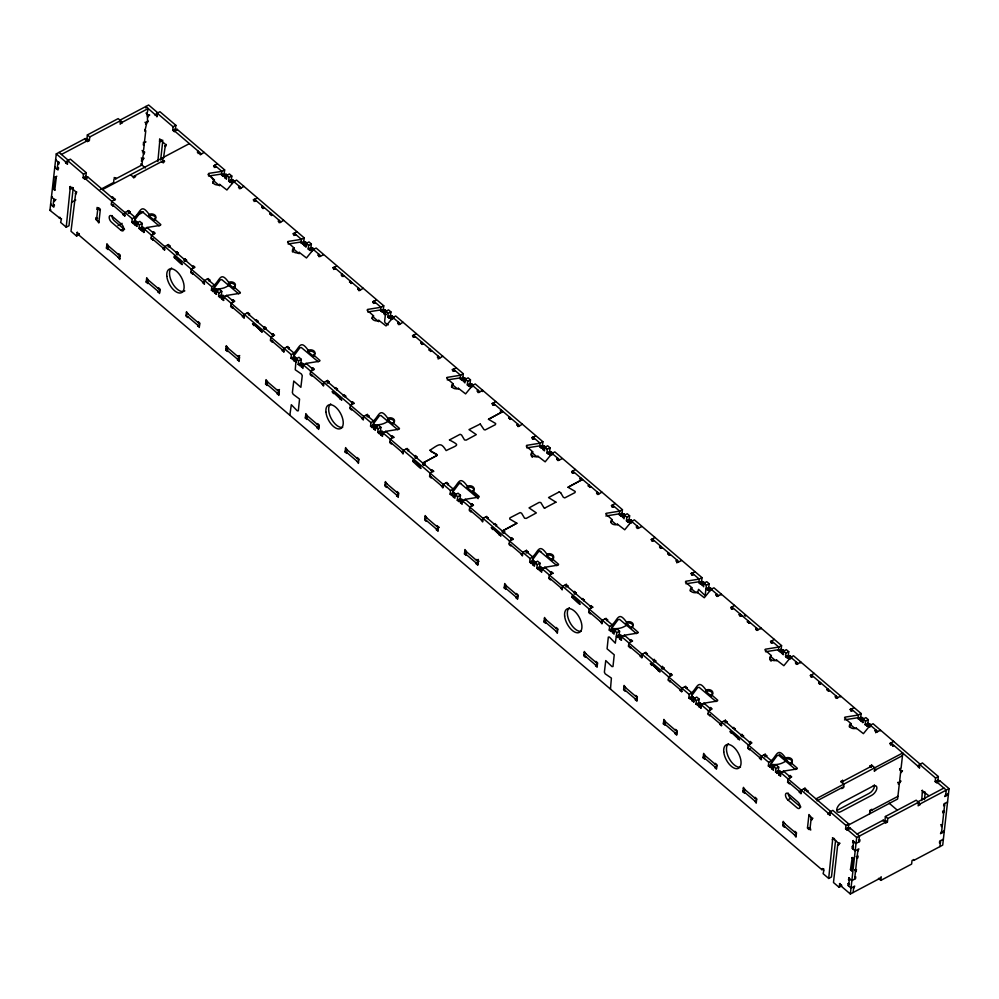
<?xml version="1.0" encoding="UTF-8"?>
<svg xmlns="http://www.w3.org/2000/svg" width="999" height="999" viewBox="0 0 999 999"><rect width="100%" height="100%" fill="white"/><g stroke="black" fill="none" stroke-linecap="round" stroke-linejoin="round"><path stroke-width="1.5" d="M59.828 218.169L49.95 210.364L56.281 153.883L85.227 138.561L87.612 140.609L87.512 141.496L85.127 139.46L85.227 138.561M53.646 189.086L55.42 176.898L56.169 178.222L54.77 190.322L53.646 189.086L54.833 190.11M53.009 206.456L53.834 199.026M57.168 169.293L58.004 161.863M51.174 204.133L50.612 204.42L53.796 207.143L54.458 205.107M55.944 199.588L53.634 200.811L54.433 201.486L55.095 199.463M55.345 166.97L54.783 167.258L57.967 169.98L58.629 167.944M58.267 163.411L58.604 164.335L59.266 162.3M59.366 218.406L59.928 217.27M67.657 163.923L65.597 162.812L65.697 161.925L68.469 160.452L59.053 152.41M73.264 187.675L68.993 225.737L66.221 227.198L60.652 222.44L61.513 218.631M67.195 164.173L67.595 160.602L70.367 159.141L86.276 172.727L85.877 176.299L83.104 177.76L84.69 179.121L87.462 177.66L87.562 176.761L114.485 199.763M68.469 160.452L68.369 161.351L65.597 162.812M66.221 227.198L70.355 186.438M75.724 192.982L71.004 231.281L76.573 236.039L79.333 234.565M75.262 193.219L76.061 193.906L76.723 191.87M85.127 139.46L86.975 138.486L87.375 134.915L118.157 118.619L120.554 120.654L120.155 124.226L122.09 122.353L148.264 108.504L146.678 114.947M76.573 236.039L77.435 232.218M83.104 177.76L83.504 174.201L86.276 172.727M823.688 868.668L821.84 869.642L78.459 234.715L79.021 233.579M84.69 179.121L84.79 178.234L87.562 176.761M87.512 141.496L89.361 140.522L89.76 136.95L120.554 120.654M98.913 222.053L95.729 219.33L95.929 217.557L96.728 218.232M97.665 209.902L97.065 207.442L100.25 210.165M96.528 220.017L97.865 208.129M97.328 220.692L98.814 222.952L100.35 209.266L98.764 207.917L98.664 208.803M111.513 197.715L112.487 196.778L115.347 199.8M108.142 248.664L108.042 249.55L106.443 248.202L106.943 243.731L108.441 245.991M113.362 205.906L111.314 204.795L111.713 201.224L115.409 199.263M114.173 177.485L115.759 178.846L115.859 177.947L114.011 178.933L113.611 182.492L100.225 189.585M112.899 206.144L113.461 205.007M118.219 257.267L119.705 259.515L120.205 255.057L118.619 253.709L118.519 254.595M125.037 215.871L122.977 214.76L123.539 213.624M124.575 216.121L124.975 212.55L128.671 210.589L130.207 212.4M128.371 213.274L128.671 210.589M129.283 212.887L130.257 211.95M133.704 177.897L135.602 176.473L134.753 176.249M135.764 222.477L133.454 223.701L131.868 222.34L132.268 218.781C140.609 214.598 139.997 201.411 149.126 214.435A4.083 2.772 6.4 0 1 154.857 215.072A4.083 2.772 6.4 0 1 154.433 218.968L154.283 220.304L148.976 215.784L149.126 214.435M145.717 107.954L145.879 106.468L157.243 116.521M133.454 223.701L133.554 222.814L136.326 221.341L137.924 222.702L135.152 224.176L135.052 225.062L137.1 226.174M131.868 222.34L134.64 220.879L135.04 217.307L127.747 211.089M142.507 152.11L143.631 149.838L144.231 144.48L143.307 144.967L143.506 143.182L145.966 141.883M144.843 131.294L146.566 123.676L144.98 122.315M141.271 157.917L143.394 159.728L142.795 157.268L143.694 153.159M146.766 121.89L147.565 122.565L147.402 116.234L149.713 115.022M136.326 221.341L136.226 222.24L134.64 220.879M143.232 153.396L144.031 154.083L144.693 152.048M147.402 116.234L148.189 116.92L148.851 114.885M136.638 226.423L137.038 222.852L139.81 221.391L142.195 223.426L141.796 226.998L139.023 228.459L140.622 229.82L142.932 228.596M139.023 228.459L139.423 224.9L142.195 223.426M140.622 229.82L140.722 228.933L143.494 227.46L144.98 229.708M144.268 232.292L142.208 231.181L142.308 230.282L145.08 228.821M143.494 227.46L143.394 228.359L141.796 226.998M143.806 232.542L144.206 228.971L146.978 227.51L160.502 225.324M156.781 116.758L157.18 113.199L159.952 111.726L175.874 125.325L175.462 128.883L172.702 130.357L174.75 131.468M146.878 228.396L146.978 227.51L154.271 233.729M157.867 161.526L159.952 139.023M147.914 282.642L147.815 283.529L146.229 282.168L146.728 277.71L148.214 279.97M153.147 239.885L151.099 238.773L151.498 235.202L155.195 233.242L153.596 231.88L152.622 232.817M160.639 160.052L162.687 141.796M152.685 240.122L153.247 238.986M153.297 234.565L153.596 231.88M161.85 161.913L162.637 162.587M163.461 158.329L165.322 145.567M163.474 162.862L163.749 160.489L132.954 176.773M164.86 145.817L165.659 146.491L166.321 144.468M164.485 161.613L161.351 158.441M172.702 130.357L173.102 126.786L175.874 125.325M174.288 131.718L174.388 130.819L177.16 129.358L224.638 169.905L224.226 173.464L221.466 174.937L223.052 176.299L225.824 174.825M158.292 288.574L158.391 287.675L159.99 289.036L159.49 293.494L157.992 291.246M164.823 249.85L162.762 248.739L163.324 247.602M176.598 130.494L177.16 129.358M164.36 250.1L164.76 246.528L168.456 244.568L169.992 246.378M168.207 246.803L168.456 244.568M169.068 246.865L170.042 245.929M174.4 257.692C171.204 249.588 193.769 276.611 174.4 257.692L175.25 255.994M175.836 252.647L176.811 251.711L178.346 253.509M176.498 254.383L176.811 251.711M177.322 254.895L178.396 253.072M181.031 263.361L181.181 262.025M183.953 260.552L185.027 258.729L186.563 260.539M184.728 261.401L185.027 258.729M197.415 152.26L198.389 151.324L198.139 153.546M185.639 261.026L186.613 260.09M200.324 154.833L204.083 152.347M192.932 273.863L190.871 272.752L191.271 269.181L194.967 267.22L193.381 265.859L192.407 266.795M187.7 316.621L187.6 317.507L186.014 316.146L186.513 311.688L187.999 313.948M192.47 274.101L193.032 272.964M224.638 169.905L221.865 171.366L208.841 173.364L208.541 176.036L221.566 174.038M213.599 166.071L217.332 163.674M214.298 167.52L214.573 165.135L221.865 171.366L221.466 174.937M215.185 167.432L216.109 166.945M198.077 322.552L198.177 321.653L199.763 323.014L199.263 327.472L197.777 325.224M204.595 283.828L202.547 282.717L203.109 281.581M212.837 183.254A4.083 2.772 6.4 0 1 214.248 181.244L214.398 179.907L208.004 174.288M204.133 284.066L204.533 280.507L208.229 278.546L209.778 280.357M208.853 280.844L209.827 279.907M219.63 185.102L219.705 184.428A4.083 2.772 6.4 0 1 213.973 183.791A4.083 2.772 6.4 0 1 214.398 179.907M223.052 176.299L223.152 175.399L225.924 173.938L227.51 175.3L224.738 176.761L224.638 177.647L226.698 178.771M213.486 291.421L211.426 290.297L211.825 286.738C220.18 282.555 219.555 269.368 228.696 282.392A4.083 2.772 6.4 0 1 234.428 283.029A4.083 2.772 6.4 0 1 233.991 286.925L233.841 288.261L228.546 283.728L228.696 282.392M213.024 291.658L213.124 290.771L215.896 289.298L217.382 291.558L214.61 293.019L216.671 294.131M226.236 179.008L226.636 175.449L229.408 173.976L231.793 176.011L231.393 179.583L228.621 181.056L230.207 182.405L232.979 180.944L233.079 180.057L234.678 181.406L231.905 182.879L232.268 183.529M211.426 290.297L214.198 288.836L214.598 285.264L207.305 279.033M214.61 293.019L214.71 292.133L217.482 290.659M215.896 289.298L215.796 290.197L214.198 288.836M228.621 181.056L229.021 177.485L231.793 176.011M216.209 294.38L216.608 290.809L219.38 289.348L221.766 291.383L221.366 294.955L218.594 296.416L220.642 297.527M230.207 182.405L230.307 181.518L233.079 180.057M218.594 296.416L218.993 292.844L221.766 291.383M220.18 297.777L220.28 296.89L223.052 295.417L224.65 296.778L221.878 298.239L221.778 299.138L223.826 300.249M233.691 182.455L233.791 181.556L236.563 180.095L304.195 237.862L303.796 241.421L301.024 242.894L303.072 244.006M223.052 295.417L222.952 296.316L221.366 294.955M223.364 300.499L223.764 296.928L226.536 295.454L240.072 293.281M226.436 296.353L226.536 295.454L233.828 301.686M238.524 187.362L239.498 186.426L239.248 188.661M240.11 188.724L243.856 186.326M227.485 350.599L227.385 351.486L225.786 350.125L226.286 345.666L227.784 347.914M232.717 307.842L230.657 306.718L231.056 303.159L234.753 301.198L233.167 299.837L232.193 300.774M232.867 302.522L233.167 299.837M232.255 308.079L232.817 306.943M253.371 200.05L257.055 198.189M254.083 201.498L254.345 199.113L280.869 221.766M254.97 201.411L255.894 200.924M239.71 355.544L237.862 356.531L237.962 355.632L239.548 356.993L239.048 361.451L237.562 359.203M244.38 317.807L242.332 316.695L242.894 315.559M243.918 318.044L244.318 314.485L248.014 312.525L249.55 314.335M248.626 314.822L249.6 313.886M261.726 207.18L262.7 206.256L262.45 208.479M263.324 208.541L264.298 207.605M253.958 325.649C245.941 315.896 275.936 345.579 254.108 324.313M255.394 320.592L256.368 319.668L257.904 321.466M256.98 321.953L257.954 321.016M269.955 214.211L270.929 213.274L271.179 215.172M271.541 215.572L272.465 215.072M260.589 331.318L260.739 329.982M263.511 328.509L264.585 326.685L266.134 328.484M264.285 329.358L264.585 326.685M265.21 328.983L266.184 328.047M278.309 221.341L279.283 220.404L279.033 222.64M279.895 222.702L283.641 220.304M267.257 384.578L267.158 385.464L265.572 384.103L266.071 379.645L267.557 381.893M272.49 341.82L270.442 340.696L270.841 337.138L274.538 335.177L272.939 333.816L271.965 334.752M272.028 342.058L272.59 340.921M272.64 336.501L272.939 333.816M293.157 234.028L296.903 231.631M293.868 235.477L294.131 233.092L301.423 239.323L301.024 242.894M294.742 235.389L295.667 234.902M279.483 389.523L277.635 390.509L277.734 389.61L279.333 390.971L278.833 395.429L277.335 393.181M284.166 351.785L282.105 350.674L282.667 349.538M292.557 251.998A4.083 2.772 6.4 0 1 293.818 249.201L293.968 247.852L287.575 242.245M283.704 352.023L284.103 348.464L287.799 346.503L289.335 348.314M288.411 348.801L289.385 347.864M299.188 253.059L299.263 252.385A4.083 2.772 6.4 0 1 293.531 251.748A4.083 2.772 6.4 0 1 293.968 247.852M302.61 244.256L302.709 243.356L305.482 241.895L307.08 243.257L304.308 244.718L304.208 245.604L306.256 246.728M293.044 359.365L290.996 358.254L291.396 354.682C299.737 350.512 299.126 337.325 308.254 350.349A4.083 2.772 6.4 0 1 313.986 350.986A4.083 2.772 6.4 0 1 313.561 354.882L313.411 356.218L308.104 351.685L308.254 350.349M304.92 243.032L305.482 241.895M292.582 359.615L292.682 358.728L295.454 357.255L296.953 359.503M305.794 246.965L306.193 243.394L308.966 241.933L311.351 243.968L310.951 247.54L308.179 249.001L309.777 250.362L312.55 248.901L312.65 248.002L314.235 249.363L311.463 250.836L311.825 251.486M290.996 358.254L293.768 356.793L294.168 353.221L286.875 346.99M296.228 362.088L294.181 360.976L294.28 360.077L297.053 358.616M295.454 357.255L295.354 358.154L293.768 356.793M308.179 249.001L308.579 245.442L311.351 243.968M289.835 415.247L291.321 404.72L297.302 410.851L298.326 410.764L299.563 399.051L293.194 394.318L292.37 392.644L293.743 381.056L300.874 387.3L302.26 375.711L301.436 374.038L295.242 369.78L296.166 358.766L298.938 357.305L301.323 359.34L300.924 362.912L298.152 364.373L299.75 365.734L299.85 364.835L302.622 363.374L304.208 364.735L301.436 366.196L302.922 368.444L303.334 364.885L306.094 363.411L319.63 361.238M309.777 250.362L309.877 249.475L312.65 248.002M298.152 364.373L298.551 360.801L301.323 359.34M313.261 250.412L313.361 249.513L316.134 248.052L383.753 305.806L383.354 309.378L380.582 310.851L382.642 311.963M302.622 363.374L302.522 364.26L300.924 362.912M318.082 255.319L319.056 254.383L318.806 256.618M305.994 364.31L306.094 363.411L313.386 369.642M319.68 256.681L323.364 254.82M307.043 418.556L306.943 419.443L305.357 418.082L305.856 413.623L307.342 415.871M311.75 368.731L312.724 367.794L314.26 369.605M311.913 375.149L311.813 376.036L310.227 374.675L310.627 371.116L314.31 369.155M312.425 370.467L312.724 367.794M332.942 268.007L336.626 266.146M333.641 269.455L333.916 267.07L360.427 289.722M334.528 269.368L335.452 268.881M317.42 424.488L317.52 423.588L319.118 424.95L318.619 429.408L317.12 427.16M321.99 383.753L323.476 386.001L323.876 382.442L327.572 380.482L329.121 382.292M327.272 383.154L327.572 380.482M328.196 382.779L329.171 381.843M341.296 275.137L342.27 274.201L342.02 276.436M342.882 276.498L343.856 275.562L343.756 276.461M333.529 393.606C325.512 383.853 355.494 413.536 333.678 392.27M334.952 388.549L335.926 387.612L337.475 389.423M336.551 389.91L337.525 388.973M349.513 282.168L350.487 281.231L350.736 283.117M351.099 283.516L352.023 283.029M340.159 399.275L340.309 397.927M343.132 396.016L344.156 394.642L345.691 396.441M344.767 396.928L345.741 396.004M357.867 289.298L358.841 288.361L358.591 290.597M359.453 290.659L363.199 288.261M346.828 452.535L346.728 453.421L345.13 452.06L345.629 447.602L347.128 449.85M351.536 402.709L352.51 401.773L354.046 403.584M351.698 409.128L351.598 410.015L350 408.653L350.399 405.094L354.096 403.134M352.21 404.445L352.51 401.773M372.714 301.985L376.398 300.112M373.426 303.421L373.688 301.049L380.981 307.28L380.582 310.851M374.313 303.346L375.237 302.859M356.905 461.138L358.391 463.386L358.891 458.928L357.305 457.567L357.205 458.466M368.893 416.258L367.357 414.46L363.661 416.421L363.261 419.98L361.775 417.732M372.127 318.394A4.083 2.772 6.4 0 1 373.376 317.145L373.526 315.809L367.132 310.202M367.108 416.695L367.357 414.46M367.969 416.758L368.943 415.821M378.758 321.016L378.833 320.342A4.083 2.772 6.4 0 1 373.102 319.705A4.083 2.772 6.4 0 1 373.526 315.809M382.18 312.2L382.28 311.313L385.052 309.852L386.638 311.201L383.866 312.675L383.766 313.561L385.364 314.922L386.288 314.435M374.001 426.598L372.152 427.572L370.554 426.211L370.954 422.639C379.308 418.469 378.683 405.282 387.812 418.306A4.083 2.772 6.4 0 1 393.544 418.943A4.083 2.772 6.4 0 1 393.119 422.839L392.969 424.175L387.662 419.642L387.812 418.306M384.49 310.989L385.052 309.852M372.152 427.572L372.252 426.673L375.012 425.212L376.611 426.573L376.511 427.46L373.738 428.933L375.324 430.294L375.724 426.723L378.496 425.249L380.894 427.297L380.482 430.856L377.722 432.33L379.308 433.691L381.156 432.704M390.934 319.68L391.034 318.793L393.806 317.32L392.207 315.959L392.108 316.858L389.335 318.319L387.749 316.958L390.522 315.497L390.921 311.925L388.536 309.89L385.764 311.351L384.627 321.453L385.114 322.814L388.236 324.875M370.554 426.211L373.326 424.75L373.726 421.178L366.433 414.947M373.738 428.933L373.838 428.034L376.611 426.573M375.012 425.212L374.912 426.098L373.326 424.75M387.749 316.958L388.149 313.399L390.921 311.925M389.335 318.319L389.435 317.432L392.207 315.959M377.722 432.33L378.122 428.758L380.894 427.297M379.308 433.691L379.408 432.792L382.18 431.331L383.766 432.692L380.994 434.153L380.894 435.04L382.492 436.401L382.892 432.842L385.664 431.368L399.2 429.195M392.719 319.255L392.919 317.47L395.691 316.009L463.324 373.763L462.924 377.335L460.152 378.796L461.738 380.157L464.51 378.696L464.61 377.797L466.208 379.158L463.436 380.631L464.922 382.879L465.322 379.308L468.094 377.847L470.479 379.882L470.079 383.454L467.307 384.915L468.906 386.276L471.678 384.815L471.778 383.916L473.364 385.277L470.591 386.738L470.492 387.637L472.34 386.663M382.18 431.331L382.08 432.217L380.482 430.856M397.652 323.276L398.626 322.34L398.376 324.575M385.564 432.267L385.664 431.368L392.957 437.599M399.238 324.638L402.984 322.24M391.308 436.688L392.282 435.751L393.831 437.562M386.601 486.501L386.501 487.4L384.915 486.038L385.414 481.58L386.9 483.828M391.471 443.106L391.371 443.993L389.785 442.632L390.184 439.061L393.881 437.112M412.5 335.964L416.246 333.566M413.211 337.4L413.474 335.027L439.997 357.679M414.098 337.325L415.01 336.825M396.99 492.432L397.09 491.545L398.676 492.907L398.176 497.365L396.69 495.117M401.548 451.71L403.047 453.958L403.446 450.387L407.142 448.439L408.678 450.237M407.754 450.736L408.728 449.8M420.854 343.094L421.828 342.158L421.578 344.393M422.452 344.455L423.414 343.519M413.087 461.563C409.902 453.459 432.467 480.482 413.087 461.563L413.936 459.852M414.523 456.506L415.497 455.569L417.033 457.38M415.197 458.254L415.497 455.569M416.108 457.867L417.082 456.93M429.071 350.125L430.045 349.188L430.294 351.074M430.669 351.473L431.593 350.986M419.717 467.22L419.867 465.884M422.639 464.423L422.789 463.086L437.287 455.269M423.414 465.272L423.713 462.599L437.3 455.269L429.97 450.249M424.338 464.885L425.312 463.948L423.713 462.599M437.425 357.255L438.399 356.318L438.099 358.991M439.023 358.616L442.769 356.206M431.093 470.666L432.067 469.73L433.603 471.54M426.386 520.479L426.286 521.378L424.7 520.017L425.199 515.559L426.685 517.807M431.256 477.072L431.156 477.972L429.57 476.61L429.97 473.039L433.666 471.091M452.285 369.942L455.969 368.069M452.984 371.378L453.259 369.006L460.551 375.237L460.152 378.796M453.871 371.303L454.795 370.804M436.763 526.411L436.863 525.524L438.461 526.885L437.962 531.343L436.463 529.095M441.333 485.689L442.819 487.937L443.231 484.365L446.915 482.417L448.464 484.215M451.523 387.113A4.083 2.772 6.4 0 1 452.934 385.102L453.084 383.766L446.69 378.159M447.54 484.702L448.514 483.778M458.316 388.961L458.391 388.299A4.083 2.772 6.4 0 1 452.659 387.662A4.083 2.772 6.4 0 1 453.084 383.766M461.738 380.157L461.838 379.27L464.61 377.797M478.758 497.152L465.222 499.325L462.45 500.786L462.05 504.358L460.564 502.11L463.336 500.636L461.738 499.288L458.966 500.749L458.866 501.635L457.28 500.287L460.052 498.813L460.452 495.254L458.066 493.206L455.294 494.68L454.895 498.239L453.296 496.89L456.068 495.417L456.168 494.53L454.582 493.169L451.81 494.63L451.71 495.529L450.124 494.168L450.524 490.596C458.866 486.426 458.241 473.226 467.382 486.263A4.083 2.772 6.4 0 1 473.114 486.9A4.083 2.772 6.4 0 1 472.689 490.796L472.539 492.132A4.083 2.772 6.4 0 0 473.289 491.583M450.124 494.168L452.884 492.694L453.284 489.135L445.991 482.904M453.296 496.89L453.396 495.991L456.168 494.53M454.582 493.169L454.483 494.055L452.884 492.694M467.307 384.915L467.707 381.343L470.479 379.882M468.906 386.276L469.006 385.389L471.778 383.916M457.28 500.287L457.679 496.715L460.452 495.254M472.377 386.313L472.49 385.427L475.249 383.966L542.882 441.72L542.482 445.292L539.71 446.753L541.308 448.114L544.068 446.653L544.168 445.754L545.766 447.115L542.994 448.576L542.894 449.475L544.48 450.836L544.88 447.265L547.652 445.804L550.049 447.839L549.637 451.411L546.878 452.872L548.463 454.233L551.236 452.759L551.336 451.873L552.922 453.234L550.149 454.695L550.049 455.594M461.738 499.288L461.638 500.174L460.052 498.813M465.122 500.212L465.222 499.325L472.515 505.556M477.21 391.233L478.184 390.297L477.934 392.532M478.658 497.365L467.232 487.599L467.382 486.263M478.808 392.595L482.542 390.184L482.392 391.533M466.171 554.457L466.071 555.357L464.473 553.995L464.972 549.537L466.471 551.785M470.879 504.645L471.853 503.708L473.389 505.506M471.041 511.051L470.941 511.95L469.343 510.589L469.742 507.017L473.439 505.069M471.553 506.381L471.853 503.708M478.096 498.663L478.246 497.327M492.057 403.921L495.804 401.511M492.769 405.357L493.031 402.984L519.555 425.636M493.656 405.269L494.58 404.782M478.396 559.415L476.548 560.389L476.648 559.502L478.234 560.864L477.734 565.322L476.248 563.074M481.118 519.667L482.604 521.915L483.004 518.344L486.7 516.396L488.249 518.194M487.325 518.681L488.299 517.757M500.412 411.051L501.386 410.114L501.136 412.35M502.01 412.412L500.462 410.601M492.657 529.52C484.64 519.767 514.622 549.45 492.807 528.184M494.08 524.463L495.054 523.526L496.603 525.337M495.679 525.824L496.653 524.887M508.641 418.069L509.615 417.132L509.865 419.031M510.227 419.43L511.151 418.943M499.288 535.177L499.438 533.841M502.197 532.38L502.36 531.043L516.858 523.226L509.702 519.018L509.877 517.894L520.179 512.574L521.603 513.249L524.587 518.231L526.261 518.394L536.363 512.912L529.033 507.892L539.135 502.397L540.809 502.547L543.793 507.542M502.972 533.229L503.271 530.544L516.858 523.226M503.896 532.842L504.87 531.905L503.271 530.544M516.995 425.212L517.969 424.275L517.719 426.498M518.581 426.573L522.327 424.163M505.956 588.436L505.856 589.335L504.258 587.974L504.757 583.516L506.256 585.764M510.651 538.623L511.625 537.687L513.174 539.485M510.814 545.029L510.714 545.929L509.128 544.567L509.527 540.996L513.224 539.048M511.326 540.359L511.625 537.687M531.843 437.899L535.526 436.026M532.554 439.335L532.817 436.963L540.109 443.194L539.71 446.753M533.441 439.248L534.365 438.761M516.333 594.368L516.433 593.481L518.019 594.842L517.519 599.3L516.033 597.052M520.891 553.646L522.39 555.894L522.789 552.322L526.485 550.374L528.021 552.172M531.268 455.856A4.083 2.772 6.4 0 1 532.504 453.059L532.654 451.723L526.261 446.103M526.186 553.046L526.485 550.374M527.097 552.659L528.071 551.723M537.874 456.918L537.949 456.256A4.083 2.772 6.4 0 1 532.242 455.606A4.083 2.772 6.4 0 1 532.654 451.723M541.308 448.114L541.408 447.227L544.168 445.754M533.116 562.499L531.268 563.486L529.682 562.125L530.082 558.553C538.424 554.383 537.812 541.183 546.94 554.22A4.083 2.772 6.4 0 1 552.672 554.857A4.083 2.772 6.4 0 1 552.247 558.753L552.097 560.089L546.79 555.556L546.94 554.22M531.268 563.486L531.368 562.587L534.14 561.126L535.639 563.374M529.682 562.125L532.455 560.651L532.854 557.092L525.561 550.861M558.316 565.097L544.792 567.282L542.02 568.743L541.62 572.315L540.122 570.067L542.894 568.593L541.308 567.245L541.208 568.131L538.436 569.592L536.838 568.244L539.61 566.77L540.009 563.199L537.624 561.163L534.852 562.637L534.453 566.196L532.867 564.835L532.966 563.948L535.739 562.487M534.14 561.126L534.04 562.012L532.455 560.651M546.878 452.872L547.277 449.3L550.049 447.839M548.463 454.233L548.563 453.334L551.336 451.873M536.838 568.244L537.237 564.672L540.009 563.199M538.436 569.592L538.536 568.706L541.308 567.245M551.848 455.169L552.047 453.384L554.82 451.91L622.439 509.677L622.04 513.249L619.28 514.71L620.866 516.071L623.638 514.61L623.738 513.711L625.324 515.072L622.552 516.533L624.05 518.793L624.45 515.222L627.222 513.748L629.607 515.796L629.208 519.355L626.435 520.829L628.021 522.19L630.794 520.716L630.893 519.83L632.492 521.191L629.72 522.652L629.62 523.551M556.78 459.19L557.754 458.254L557.492 460.477M544.692 568.169L544.792 567.282L552.085 573.513M558.366 460.551L562.05 458.678M545.729 622.414L545.629 623.314L544.043 621.952L544.542 617.494L546.028 619.742M550.437 572.602L551.411 571.665L552.959 573.463M550.599 579.008L550.499 579.907L548.913 578.546L549.313 574.974L553.009 573.026M551.111 574.338L551.411 571.665M571.628 471.865L575.374 469.468M572.327 473.314L572.602 470.941L599.125 493.593M573.214 473.226L574.138 472.739M555.806 631.018L557.305 633.279L557.804 628.821L556.206 627.459L556.106 628.346M560.676 587.624L562.175 589.872L562.574 586.301L566.258 584.353L567.807 586.151M565.958 587.025L566.258 584.353M566.883 586.638L567.857 585.701M579.982 479.008L580.956 478.071L580.706 480.307M581.568 480.369L580.032 478.558M572.215 597.477C569.018 589.373 591.583 616.395 572.215 597.477L573.064 595.766M573.651 592.419L574.612 591.483L576.161 593.294M574.313 594.155L574.612 591.483M575.237 593.781L576.211 592.844M588.199 486.026L589.173 485.089L589.422 486.988M589.797 487.387L590.721 486.9M578.846 603.134L578.995 601.798M582.792 598.95L584.378 600.312M583.453 600.799L584.427 599.862M596.553 493.169L597.527 492.232L597.277 494.455M598.151 494.517L601.898 492.12M590.222 606.58L591.196 605.644L592.732 607.442M585.514 656.393L585.414 657.28L583.828 655.931L584.328 651.473L585.814 653.721M590.384 612.986L590.284 613.886L588.686 612.524L589.085 608.953L592.782 607.005M590.896 608.316L591.196 605.644M611.413 505.844L615.147 503.446M612.112 507.292L612.387 504.92L619.68 511.138L619.28 514.71M612.999 507.205L613.923 506.718M595.891 662.325L595.991 661.438L597.577 662.799L597.077 667.257L595.591 664.997M600.461 621.603L601.947 623.851L602.347 620.279L606.043 618.331L607.592 620.129M610.826 522.252A4.083 2.772 6.4 0 1 612.062 521.016L612.212 519.68L605.819 514.06M606.668 620.616L607.642 619.68M617.444 524.875L617.519 524.213A4.083 2.772 6.4 0 1 611.788 523.576A4.083 2.772 6.4 0 1 612.212 519.68M620.866 516.071L620.966 515.184L623.738 513.711M612.687 630.456L610.839 631.43L609.24 630.082L609.64 626.51C617.994 622.34 617.37 609.14 626.51 622.177A4.083 2.772 6.4 0 1 632.242 622.814A4.083 2.772 6.4 0 1 631.805 626.698L631.655 628.046L626.361 623.513L626.51 622.177M610.839 631.43L610.938 630.544L613.711 629.083L615.297 630.431L612.524 631.905L614.023 634.153L614.422 630.581L617.195 629.12L619.58 631.156L619.093 635.489M609.24 630.082L612.012 628.608L612.412 625.037L605.119 618.818M613.711 629.083L613.611 629.969L612.012 628.608M626.435 520.829L626.835 517.257L629.607 515.796M628.021 522.19L628.121 521.291L630.893 519.83M610.464 689.11L611.4 678.096L605.207 673.838L604.383 672.165L605.756 660.576L611.975 666.595L612.999 666.508L614.235 654.795L607.08 648.826L608.316 637.112L609.34 637.025L615.309 643.156L616.808 632.629L619.58 631.156M620.766 636.088L619.18 634.727L616.408 636.188L617.994 637.549L618.094 636.663L620.866 635.189L622.439 636.775M631.405 523.126L631.605 521.341L634.377 519.867L702.01 577.634L701.61 581.206L698.838 582.667L700.424 584.028L703.196 582.554L703.296 581.668L704.894 583.029L702.122 584.49L703.608 586.738L704.008 583.179L706.78 581.705L709.165 583.753L708.678 588.074M621.64 640.022L619.592 638.91L619.692 638.024L622.464 636.55M620.791 635.864L620.866 635.189M621.178 640.272L621.578 636.7L624.35 635.239L637.886 633.054M636.338 527.147L637.312 526.211L637.062 528.434M624.25 636.126L624.35 635.239L631.643 641.47M637.924 528.496L641.608 526.635M630.519 647.614L628.471 646.503L628.87 642.931L632.567 640.971L630.981 639.622L630.007 640.546M625.299 690.371L625.199 691.258L623.601 689.909L624.1 685.439L625.599 687.699M630.069 647.864L630.631 646.728M651.186 539.822L654.932 537.425M651.897 541.271L652.16 538.898L678.683 561.538M652.784 541.183L653.708 540.696M635.676 696.303L635.776 695.416L637.362 696.765L636.863 701.236L635.376 698.975M642.195 657.579L640.147 656.468L640.709 655.332M641.733 657.829L642.132 654.258L645.829 652.297L647.364 654.108M646.44 654.595L647.414 653.658M659.54 546.965L660.514 546.028L660.264 548.251M661.138 548.326L662.062 547.827M651.773 665.434C643.756 655.681 673.751 685.351 651.922 664.085M653.209 660.376L654.183 659.44L655.719 661.238M653.883 662.112L654.183 659.44M654.795 661.738L655.769 660.801M667.769 553.983L668.743 553.046L668.993 554.944M669.355 555.344L670.279 554.857M658.403 671.091L658.553 669.755M661.375 667.844L662.399 666.458L663.948 668.269M662.1 669.13L662.399 666.458M663.024 668.756L663.998 667.819M676.123 561.113L677.097 560.189L676.798 562.862M677.709 562.474L681.393 560.614M665.072 724.35L664.972 725.237L663.386 723.888L663.885 719.417L665.371 721.678M670.304 681.593L668.256 680.481L668.656 676.91L672.352 674.949L670.754 673.601L669.78 674.525M669.842 681.83L670.404 680.694M670.454 676.273L670.754 673.601M690.971 573.801L694.655 571.94M691.683 575.249L691.945 572.864L699.238 579.095L698.838 582.667M692.557 575.162L693.481 574.675M675.449 730.281L675.549 729.395L677.147 730.744L676.648 735.202L675.149 732.954M681.98 691.558L679.919 690.446L680.481 689.31M690.209 590.983A4.083 2.772 6.4 0 1 691.633 588.973L691.783 587.637L685.389 582.017M681.518 691.808L681.917 688.236L685.614 686.276L687.15 688.086M686.226 688.573L687.2 687.637M697.002 592.832L697.077 592.157A4.083 2.772 6.4 0 1 691.345 591.533A4.083 2.772 6.4 0 1 691.783 587.637M697.589 592.519L698.588 589.335L705.144 595.616L706.393 585.214L709.165 583.753M700.424 584.028L700.524 583.129L703.296 581.668M690.858 699.15L688.811 698.026L689.21 694.467C697.552 690.284 696.94 677.097 706.068 690.122A4.083 2.772 6.4 0 1 711.8 690.759A4.083 2.772 6.4 0 1 711.375 694.655L711.226 695.991L705.918 691.47L706.068 690.122M690.396 699.387L690.496 698.501L693.269 697.027L694.755 699.288L691.995 700.749L694.043 701.86M688.811 698.026L691.583 696.565L691.982 692.994L684.69 686.775M691.995 700.749L692.095 699.862L694.854 698.388M693.194 697.702L693.269 697.027M693.581 702.11L693.98 698.538L696.753 697.077L699.138 699.113L698.738 702.684L695.966 704.145L698.026 705.257M709.902 588.923L708.766 587.312L705.993 588.786L707.592 590.147L707.692 589.248L710.464 587.787L711.95 590.034M695.966 704.145L696.365 700.586L699.138 699.113M712.05 589.148L709.278 590.609L709.64 591.258M710.364 588.673L710.464 587.787M697.564 705.506L697.664 704.62L700.424 703.146L701.997 704.732M711.076 590.184L711.176 589.298L713.948 587.824L781.568 645.591L781.168 649.15L778.396 650.624L780.456 651.735M701.198 707.979L699.15 706.867L699.25 705.968L702.022 704.507M700.349 703.82L700.424 703.146M700.736 708.229L701.136 704.657L703.908 703.196L717.444 701.011M703.808 704.083L703.908 703.196L711.201 709.415M715.896 595.092L716.87 594.168L716.62 596.391M717.494 596.453L721.241 594.055L721.141 594.942M704.857 758.328L704.757 759.215L703.171 757.854L703.671 753.396L705.157 755.656M710.089 715.571L708.029 714.46L708.441 710.888L712.125 708.928L710.539 707.567L709.565 708.503M709.627 715.808L710.189 714.672M710.239 710.252L710.539 707.567M730.756 607.779L734.502 605.382M731.455 609.228L731.73 606.843L758.241 629.495M732.342 609.14L733.266 608.653M715.234 764.26L715.334 763.361L716.932 764.722L716.42 769.18L714.934 766.932M721.753 725.536L719.705 724.425L720.267 723.288M721.29 725.786L721.69 722.215L725.386 720.254L726.935 722.065M725.087 722.939L725.386 720.254M726.011 722.552L726.985 721.615M739.11 614.922L740.084 613.985L739.834 616.208M740.696 616.271L741.67 615.347L741.57 616.233M731.343 733.378C723.326 723.638 753.308 753.308 731.493 732.042M732.766 728.333L733.741 727.397L735.289 729.195M734.365 729.682L735.339 728.758M747.327 621.94L748.301 621.003L748.551 622.901M748.913 623.301L749.837 622.814M737.974 739.048L738.124 737.712M740.946 735.801L741.97 734.415L743.506 736.226M741.72 736.65L741.97 734.415M742.582 736.713L743.556 735.776M755.681 629.07L756.655 628.134L756.405 630.369M757.267 630.431L761.013 628.034L760.913 628.92M744.642 792.307L744.542 793.194L742.944 791.832L743.443 787.374L744.942 789.635M749.874 749.55L747.814 748.426L748.214 744.867L751.91 742.906L750.324 741.545L749.35 742.482M749.412 749.787L749.974 748.651M750.024 744.23L750.324 741.545M770.529 641.758L774.275 639.36M771.24 643.206L771.503 640.821L778.795 647.052L778.396 650.624M772.127 643.119L773.051 642.632M754.72 800.911L756.206 803.159L756.705 798.701L755.119 797.339L755.019 798.238M761.538 759.515L759.49 758.403L760.052 757.267M769.942 659.727A4.083 2.772 6.4 0 1 771.191 656.93L771.34 655.594L764.947 649.974M761.076 759.752L761.475 756.193L765.172 754.233L766.708 756.043M764.872 756.905L765.172 754.233M765.783 756.53L766.757 755.594M776.573 660.789L776.648 660.114A4.083 2.772 6.4 0 1 770.916 659.477A4.083 2.772 6.4 0 1 771.34 655.594M779.994 651.985L780.094 651.086L782.866 649.625L784.427 651.198M770.429 767.107L768.368 765.983L768.768 762.424C777.122 758.241 776.498 745.054 785.626 758.079A4.083 2.772 6.4 0 1 791.358 758.716A4.083 2.772 6.4 0 1 790.933 762.612L790.783 763.948L779.357 754.183M783.641 654.457L781.58 653.334L781.68 652.447L784.452 650.986M782.304 650.761L782.866 649.625M769.967 767.344L770.067 766.458L772.826 764.984L774.4 766.57M783.179 654.695L783.578 651.136L786.35 649.662L788.735 651.698L788.336 655.269L785.564 656.743L787.612 657.854M768.368 765.983L771.141 764.522L771.54 760.951L764.247 754.72M773.601 769.817L771.553 768.706L771.653 767.819L774.425 766.345M772.826 764.984L772.726 765.883L771.141 764.522M785.564 656.743L785.963 653.171L788.735 651.698M773.139 770.067L773.538 766.495L776.31 765.034L778.696 767.07L778.296 770.641L775.536 772.102L777.584 773.214M787.15 658.091L787.249 657.205L790.022 655.744L791.595 657.317M775.536 772.102L775.936 768.531L778.696 767.07M791.62 657.092L788.848 658.566L789.21 659.215M789.46 656.88L790.022 655.744M777.122 773.463L777.222 772.564L779.994 771.103L781.555 772.689M790.534 659.028L790.733 657.242L793.506 655.781L861.138 713.548L860.738 717.107L857.966 718.581L860.014 719.692M780.768 775.936L778.708 774.824L778.808 773.925L781.58 772.464M779.919 771.777L779.994 771.103M780.306 776.186L780.706 772.614L783.478 771.141L797.015 768.968M795.466 663.049L796.44 662.112L796.191 664.347M783.378 772.04L783.478 771.141L790.771 777.372M785.626 758.079L785.476 759.415A4.083 2.772 6.4 0 1 790.346 759.49A4.083 2.772 6.4 0 1 792.032 762.712M797.052 664.41L800.798 662.012L800.699 662.899M789.647 783.528L787.599 782.404L787.999 778.845L791.695 776.885L790.097 775.524L789.123 776.46M784.415 826.285L784.315 827.172L782.729 825.811L783.228 821.353L784.715 823.601M789.185 783.765L789.747 782.629M789.797 778.209L790.097 775.524M810.314 675.736L814.06 673.338M811.026 677.185L811.288 674.8L837.811 697.452M811.9 677.097L812.824 676.61M794.492 834.889L795.991 837.137L796.49 832.679L794.904 831.318L794.792 832.217M801.323 793.493L799.262 792.382L799.824 791.245M800.861 793.73L801.26 790.172L804.957 788.211L807.816 791.146M804.657 790.883L804.957 788.211M818.668 682.866L819.642 681.942L819.392 684.165M806.892 791.645L807.866 790.709M820.254 684.228L821.228 683.291M809.14 828.671L809.04 829.557L807.454 828.196L808.99 814.522L810.476 816.77M809.939 829.345L811.275 817.457M826.885 689.897L827.809 689.41M827.859 688.96L828.109 690.858M828.483 691.258L829.407 690.759M835.239 697.027L836.213 696.091L835.963 698.326M836.837 698.388L840.584 695.991L840.484 696.877M821.84 869.642L822.402 868.506M830.132 815.172L828.071 814.048L830.481 811.937M835.589 840.271L831.468 876.972L828.695 878.433L823.126 873.675L824 869.867M829.669 815.409L830.069 811.837L832.841 810.376L848.75 823.963L848.351 827.534L845.579 829.008L847.639 830.119M828.695 878.433L832.841 837.674M840.746 781.792L842.644 780.369L843.393 781.493M850.099 709.715L853.783 707.854M841.832 787.724L841.732 788.611L843.581 787.637L843.98 784.065L840.796 781.355M842.344 783.054L842.644 780.369M850.798 711.163L851.073 708.778L858.366 715.009L857.966 718.581M851.685 711.076L852.609 710.589M849.337 726.897A4.083 2.772 6.4 0 1 850.748 724.874L850.898 723.538L844.505 717.931M840.047 843.243L837.749 844.455L833.478 882.517L839.048 887.274L841.82 885.801M837.749 844.455L838.536 845.142L839.197 843.106M856.131 728.746L856.205 728.071A4.083 2.772 6.4 0 1 850.474 727.434A4.083 2.772 6.4 0 1 850.898 723.538M839.048 887.274L839.909 883.453M845.579 829.008L845.978 825.436L848.75 823.963M878.446 878.346L880.843 880.381L881.243 876.81L879.295 878.683L850.349 893.993L840.933 885.951L841.495 884.814M847.177 830.356L847.277 829.47L850.037 827.996L859.452 836.038L858.79 841.995M859.552 719.942L859.652 719.043L862.424 717.582L863.985 719.155M863.198 722.414L861.15 721.29L861.25 720.404L864.01 718.93M849.962 828.671L850.037 827.996M861.862 718.718L862.424 717.582M862.736 722.652L863.136 719.08L865.908 717.619L868.293 719.655L867.894 723.226L865.122 724.687L867.182 725.811M865.122 724.687L865.521 721.128L868.293 719.655M853.583 888.373L854.707 886.101L851.023 888.049L847.839 885.326L848.501 883.303M849.724 880.119L848.463 879.682L849.125 877.659M857.754 851.21L858.878 848.938L855.181 850.886L851.997 848.163L852.659 846.141M853.895 842.956L852.634 842.519L853.296 840.496M848.626 886.013L849.462 878.583M850.461 869.654L852.247 857.467L852.996 858.79L851.585 870.891L850.461 869.654L851.66 870.678M852.796 848.85L853.633 841.42M866.72 726.048L866.82 725.162L869.58 723.688L871.153 725.274M871.178 725.049L868.406 726.523L868.768 727.172M850.349 893.993L856.692 837.512L885.626 822.189L883.241 820.154L857.067 834.003M869.018 724.824L869.58 723.688M870.092 726.985L870.291 725.199L873.064 723.738L920.516 764.51M853.121 892.532L853.783 886.588M854.62 879.145L857.954 849.425M855.419 872.015L856.543 869.742L854.819 869.555M856.955 858.341L858.079 856.068L857.154 856.555M869.692 766.483L871.59 765.059L874.774 767.781L874.362 771.34L876.31 769.48M870.479 767.157L869.742 766.033M875.024 731.006L875.998 730.069L875.698 732.754M871.34 767.282L871.59 765.059M876.623 732.367L880.356 729.969L880.256 730.856M869.605 813.86L870.004 810.289L871.852 809.315L871.752 810.201M889.872 743.78L893.618 741.295M890.584 745.142L890.846 742.756L919.717 767.756M883.141 821.053L883.241 820.154M892.794 746.178L893.718 745.691M919.255 767.994L919.667 764.435L922.427 762.961L938.348 776.56L935.576 778.021L935.176 781.593L936.762 782.954L936.862 782.055L939.634 780.594L949.05 788.636L920.104 803.945L918.156 805.818L918.568 802.247L916.17 800.211L885.389 816.508L884.989 820.067L887.374 822.115L885.526 823.089L885.626 822.189M887.374 822.115L887.774 818.543L918.568 802.247M899.949 770.529L900.174 768.468M897.739 782.367L899.337 783.716L897.614 799.025L848.176 825.186M902.509 770.853L900.673 771.827L899.737 780.157L900.324 782.617M943.893 788.061L917.719 801.91L917.619 802.796L920.004 804.844M921.715 800.586L922.427 790.259M924.425 799.662L925.186 792.869M935.176 781.593L937.949 780.119L938.348 776.56M939.072 781.73L939.634 780.594M939.947 846.59L940.608 840.634M941.445 833.203L944.779 803.483M945.616 796.041L946.278 790.097L936.862 782.055M949.05 788.636L942.719 845.117L913.773 860.439L913.873 859.54L912.025 860.514L911.625 864.085L880.843 880.381M449.475 439.935C460.227 445.891 458.628 444.318 446.153 450.586C440.809 442.045 439.647 443.768 429.957 450.249M502.06 411.963L488.474 419.293L495.641 423.501L495.454 424.625L485.164 429.945L484.028 429.645L480.232 424.026M555.931 502.172L544.605 508.166M581.618 479.92L568.031 487.25L575.199 491.458L575.024 492.582L564.722 497.902L563.286 497.215L560.614 492.607M134.74 219.992L140.684 211.95L142.22 211.626L159.091 225.874M214.298 287.937L220.242 279.895L221.778 279.57L238.649 293.831M293.868 355.894L299.812 347.852L301.336 347.527L318.219 361.788M373.426 423.851L379.37 415.809L380.906 415.484L397.777 429.745M452.984 491.808L458.928 483.766L460.464 483.441L477.335 497.702M532.554 559.765L538.498 551.723L540.034 551.398L556.905 565.659M612.112 627.722L618.056 619.68L619.592 619.355L636.463 633.616M691.683 695.679L697.627 687.637L699.15 687.312L716.033 701.56M771.24 763.623L777.185 755.581L778.721 755.256L795.591 769.517M449.463 439.935L460.114 434.29L461.55 434.977L464.535 439.96L466.196 440.109L476.311 434.627L468.981 429.607L480.232 424.026M488.486 419.293L502.984 411.476M568.044 487.237L582.542 479.433M61.439 154.458L87.612 140.609M56.169 159.54L55.619 159.828L58.804 162.55M155.295 114.51L158.067 113.049L148.651 105.007L119.705 120.317L122.09 122.353M155.195 115.409L157.505 114.186M57.83 167.27L58.167 168.194M148.302 121.079L145.842 122.377L145.642 124.163L146.566 123.676M56.831 176.224L54.982 177.198L56.169 178.222M52.01 196.691L51.449 196.99L54.633 199.713M69.693 188.461L72.003 187.25M159.291 141.059L161.601 139.835M70.492 189.148L72.802 187.924M160.09 141.733L162.862 140.272M53.671 204.433L53.996 205.357M144.131 158.229L141.671 159.54L141.471 161.326L142.395 160.839L141.933 164.997L115.759 178.846M49.95 210.364L50.874 209.877M71.641 202.198L75.774 200.012M102.547 189.56L189.373 143.619M162.687 162.138L164.535 161.164M96.866 209.228L98.714 208.254M95.729 219.33L97.577 218.356M78.459 234.715L79.383 234.228M117.969 225.537L122.103 223.351M136.701 215.622L143.481 212.038M120.817 230.17A4.083 2.123 62.1 0 0 123.801 229.47A4.083 2.123 62.1 0 0 121.491 224.226L112.2 216.296A4.083 2.123 62.1 0 0 109.216 217.008A4.083 2.123 62.1 0 0 111.538 222.24L120.817 230.17L123.589 228.709A4.083 2.123 62.1 0 0 124.588 229.333M135.052 225.062L137.825 223.601M224.638 177.647L227.41 176.186M106.443 248.202L108.292 247.215M142.208 231.181L144.518 229.957M146.229 282.168L148.077 281.194M157.892 292.145L159.74 291.159M304.195 237.862L301.423 239.323L287.887 241.496M229.895 284.99L226.199 286.938A15.285 10.39 6.4 0 1 213.049 288.449M304.208 245.604L306.518 244.38M221.778 299.138L224.55 297.665M197.677 326.124L199.525 325.137M225.786 350.125L227.635 349.151M237.462 360.09L239.31 359.116M383.753 305.806L380.981 307.28L367.457 309.453M294.181 360.976L296.491 359.752M383.766 313.561L386.538 312.1M265.572 384.103L267.42 383.129M301.336 367.095L303.184 366.109M277.235 394.068L279.083 393.094M305.357 418.082L307.205 417.107M317.02 428.047L318.868 427.072M361.675 418.618L363.524 417.644M463.324 373.763L460.551 375.237L447.015 377.41M389.011 420.904L385.327 422.852A15.285 10.39 6.4 0 1 374.25 424.687M463.336 381.518L466.108 380.057M345.13 452.06L346.978 451.086M380.894 435.04L382.742 434.066M396.578 496.003L398.426 495.029M542.882 441.72L540.109 443.194L526.573 445.367M542.894 449.475L544.742 448.501M460.464 502.997L463.236 501.535M439.273 527.285L438.349 527.772L425.087 516.446M436.363 529.982L438.211 529.008M464.473 553.995L466.321 553.021M479.058 561.251L478.134 561.75L464.872 550.424M476.148 563.96L477.997 562.986M622.439 509.677L619.68 511.138L606.143 513.324M532.867 564.835L534.715 563.861M622.452 517.432L625.224 515.959M504.258 587.974L506.106 587M540.022 570.953L541.87 569.979M515.934 597.939L517.782 596.965M581.918 598.988L582.842 598.501M544.043 621.952L545.891 620.966M702.01 577.634L699.238 579.095L685.701 581.281M612.424 632.792L615.197 631.331M627.709 624.762L624.013 626.723A15.285 10.39 6.4 0 1 612.936 628.546M702.022 585.389L704.794 583.916M619.592 638.91L621.902 637.687M595.491 665.896L597.34 664.922M635.277 699.874L637.125 698.888M781.568 645.591L778.795 647.052L765.271 649.238M781.58 653.334L783.89 652.122M663.386 723.888L665.234 722.901M699.15 706.867L701.922 705.394M675.049 733.853L676.897 732.866M703.171 757.854L705.019 756.88M714.834 767.831L716.683 766.845M861.138 713.548L858.366 715.009L844.829 717.182M771.553 768.706L773.863 767.482M786.825 760.676L783.141 762.624A15.285 10.39 6.4 0 1 772.065 764.46M861.15 721.29L863.448 720.067M779.432 772.239L778.296 770.641M742.944 791.832L744.792 790.858M778.708 774.824L781.018 773.601M787.824 799.862L797.102 807.791A4.083 2.123 62.1 0 0 800.087 807.08A4.083 2.123 62.1 0 0 797.764 801.847L788.486 793.918A4.083 2.123 62.1 0 0 785.501 794.63A4.083 2.123 62.1 0 0 787.824 799.862L790.596 798.401L799.874 806.33A4.083 2.123 62.1 0 0 800.873 806.955M841.595 782.03L872.377 765.734M815.958 798.9L902.784 752.946L901.073 768.256L900.149 768.755M816.995 800.861L843.68 786.75M874.462 770.454L902.484 755.631M812.924 818.256L811.076 819.242L811.875 819.917L812.075 818.131L808.89 815.421M917.769 765.746L920.541 764.285M828.071 814.048L830.843 812.587M917.669 766.645L919.979 765.421M901.073 781.118L898.613 782.429L898.413 784.215L899.337 783.716M869.904 811.176L897.914 796.353M832.179 839.709L834.477 838.486M922.564 792.969L924.874 791.745M928.795 795.704L921.965 790.509M858.99 840.209L859.914 839.722L859.714 841.495L856.018 843.456L852.834 840.733M945.816 794.255L944.692 796.528L948.388 794.58L947.589 793.893M853.458 846.815L852.197 846.39M947.551 802.01L943.855 803.97L943.655 805.756L944.579 805.256M853.683 858.416L851.797 857.766M943.98 810.614L942.856 812.886L943.78 812.399L942.569 811.101M854.819 877.372L855.743 876.872L855.544 878.658L851.847 880.619L848.663 877.896M941.645 831.418L940.521 833.69L944.217 831.742L943.418 831.056M849.287 883.978L848.039 883.553M943.381 839.172L939.684 841.133L939.485 842.906L940.409 842.419M605.844 515.996L619.38 513.823M844.53 719.867L858.066 717.682M461.326 483.516L459.353 482.979M559.19 491.933L548.538 497.564L555.931 502.172M540.896 551.473L538.911 550.936M288.099 243.993L301.124 241.995M367.657 311.95L380.681 309.952M447.227 379.907L460.252 377.909M526.785 447.864L539.81 445.866M685.913 583.766L698.938 581.78M765.471 651.723L778.496 649.725M559.178 491.933L560.614 492.607M430.606 451.348L436.638 454.183M544.617 508.166L543.781 507.542M145.017 129.483L145.767 130.807L144.356 142.907L143.357 142.295M157.18 113.199L173.102 126.786M175.462 128.883L177.06 130.245M919.667 764.435L935.576 778.021M937.949 780.119L939.535 781.48M744.292 615.209L745.391 616.158M174.388 130.819L201.311 153.809M226.636 175.449L229.021 177.485M231.393 179.583L232.979 180.944M241.084 187.787L233.791 181.556L226.91 190.01L219.705 184.428M303.796 241.421L305.382 242.782M306.193 243.394L308.579 245.442M310.951 247.54L312.55 248.901M320.654 255.744L313.361 249.513L306.468 257.967L299.263 252.385M383.354 309.378L384.952 310.739M385.764 311.351L388.149 313.399M390.522 315.497L392.108 316.858M400.212 323.701L392.919 317.47L386.039 325.924L378.833 320.342M462.924 377.335L464.51 378.696M465.322 379.308L467.707 381.343M470.079 383.454L471.678 384.815M479.782 391.658L472.49 385.427L465.596 393.881L458.391 388.299M542.482 445.292L544.068 446.653M544.88 447.265L547.277 449.3M549.637 451.411L551.236 452.759M559.34 459.615L552.047 453.384L545.167 461.838L537.949 456.256M622.04 513.249L623.638 514.61M624.45 515.222L626.835 517.257M629.208 519.355L630.794 520.716M638.898 527.572L631.605 521.341L624.725 529.782L617.519 524.213M701.61 581.206L703.196 582.554M704.008 583.179L706.393 585.214M718.468 595.516L711.176 589.298L704.283 597.739L697.077 592.157M781.168 649.15L782.766 650.511M783.578 651.136L785.963 653.171M788.336 655.269L789.922 656.63M798.026 663.473L790.733 657.242L783.853 665.696L776.648 660.114M860.738 717.107L862.324 718.468M863.136 719.08L865.521 721.128M867.894 723.226L869.48 724.587M877.597 731.43L870.291 725.199L863.411 733.653L856.205 728.071M197.465 151.811L200.387 154.296M213.649 165.622L215.235 166.983M238.574 186.925L240.16 188.274M253.421 199.6L255.02 200.961M261.775 206.743L263.374 208.104M270.005 213.761L271.591 215.122M278.359 220.891L279.945 222.253M293.207 233.579L294.792 234.94M318.132 254.87L319.73 256.231M332.992 267.557L334.578 268.918M341.346 274.7L342.932 276.049M349.563 281.718L351.161 283.079M357.917 288.848L359.503 290.209M372.764 301.536L374.363 302.897M397.702 322.827L399.288 324.188M412.55 335.514L414.148 336.875M420.904 342.645L422.502 344.006M429.12 349.675L430.719 351.036M437.475 356.805L439.073 358.166M452.335 369.493L453.921 370.854M477.26 390.784L478.858 392.145M492.107 403.471L493.706 404.832M508.691 417.632L510.277 418.981M517.045 424.762L518.631 426.123M531.893 437.45L533.491 438.811M556.83 458.741L558.416 460.102M571.678 471.428L573.264 472.789M588.249 485.589L589.847 486.938M596.603 492.719L598.201 494.08M611.463 505.407L613.049 506.768M636.388 526.698L637.974 528.059M651.236 539.385L652.834 540.734M659.59 546.515L661.188 547.877M667.819 553.533L669.405 554.895M676.173 560.676L677.759 562.037M691.021 573.364L692.607 574.712M715.946 594.655L717.544 596.016M730.806 607.33L732.392 608.691M739.16 614.472L740.746 615.834M747.377 621.49L748.963 622.852M755.731 628.633L757.317 629.982M770.579 641.308L772.177 642.669M795.516 662.612L797.102 663.96M810.364 675.287L811.95 676.648M818.718 682.429L820.304 683.791M826.935 689.447L828.533 690.809M835.289 696.578L836.887 697.939M850.149 709.265L851.735 710.626M875.074 730.556L876.672 731.917M889.922 743.244L892.844 745.741M223.152 175.399L224.738 176.761M230.307 181.518L231.905 182.879M302.709 243.356L304.308 244.718M309.877 249.475L311.463 250.836M382.28 311.313L383.866 312.675M389.435 317.432L391.034 318.793M461.838 379.27L463.436 380.631M469.006 385.389L470.591 386.738M541.408 447.227L542.994 448.576M548.563 453.334L550.149 454.695M620.966 515.184L622.552 516.533M628.121 521.291L629.72 522.652M700.524 583.129L702.122 584.49M707.692 589.248L709.278 590.609M780.094 651.086L781.68 652.447M787.249 657.205L788.848 658.566M859.652 719.043L861.25 720.404M866.82 725.162L868.406 726.523M146.004 113.099L148.389 115.135M214.248 181.244L219.555 185.764M293.818 249.201L299.113 253.721M373.376 317.145L378.683 321.678M452.934 385.102L457.067 388.623M532.504 453.059L536.625 456.58M612.062 521.016L616.183 524.537M691.633 588.973L695.754 592.494M771.191 656.93L775.311 660.451M850.748 724.874L854.882 728.408M900.074 769.367L901.66 770.729L901.46 772.514L900.673 771.827M159.49 139.273L165.859 144.705M917.719 801.91L920.104 803.945M119.605 121.216L121.99 123.252M942.444 824.25L941.32 826.56L942.244 826.073L940.658 824.712M142.108 150.487L144.231 152.298M140.722 163.961L145.429 167.982M889.122 803.184L897.339 810.201M87.375 134.915L89.76 136.95M885.389 816.508L887.774 818.543M130.569 174.738L133.754 177.46M86.975 138.486L89.361 140.522M167.532 245.055L194.043 267.707M247.09 313.012L273.614 335.664M326.648 380.969L353.171 403.621M406.218 448.926L432.742 471.578M485.776 516.883L512.3 539.535M565.347 584.84L591.858 607.492M644.904 652.797L671.428 675.449M724.462 720.741L750.986 743.393M804.033 788.698L830.943 811.688M67.595 160.602L83.504 174.201M85.877 176.299L87.462 177.66M830.069 811.837L845.978 825.436M848.351 827.534L849.937 828.895M56.281 153.883L65.697 161.925M84.79 178.234L132.268 218.781M137.038 222.852L139.423 224.9M144.206 228.971L211.825 286.738M216.608 290.809L218.993 292.844M223.764 296.928L291.396 354.682M296.166 358.766L298.551 360.801M303.334 364.885L370.954 422.639M375.724 426.723L378.122 428.758M382.892 432.842L450.524 490.596M455.294 494.68L457.679 496.715M462.45 500.786L530.082 558.553M534.852 562.637L537.237 564.672M542.02 568.743L609.64 626.51M614.422 630.581L616.808 632.629M621.578 636.7L689.21 694.467M693.98 698.538L696.365 700.586M701.136 704.657L768.768 762.424M773.538 766.495L775.936 768.531M780.706 772.614L828.171 813.161M847.277 829.47L856.692 837.512M539.61 566.77L541.208 568.131M691.583 696.565L693.169 697.926M698.738 702.684L700.324 704.045M111.413 203.896L124.675 215.222M133.554 222.814L135.152 224.176M140.722 228.933L142.308 230.282M151.199 237.874L164.46 249.201M190.971 271.853L204.233 283.179M213.124 290.771L214.71 292.133M220.28 296.89L221.878 298.239M230.757 305.831L244.018 317.158M270.542 339.81L283.803 351.136M292.682 358.728L294.28 360.077M299.85 364.835L301.436 366.196M310.327 373.788L323.576 385.114M350.1 407.767L363.361 419.093M372.252 426.673L373.838 428.034M379.408 432.792L380.994 434.153M389.885 441.745L403.146 453.071M429.67 475.724L442.932 487.05M451.81 494.63L453.396 495.991M458.966 500.749L460.564 502.11M469.443 509.702L482.704 521.028M509.228 543.681L522.489 554.994M531.368 562.587L532.966 563.948M538.536 568.706L540.122 570.067M549.013 577.647L562.275 588.973M588.786 611.625L602.047 622.951M610.938 630.544L612.524 631.905M618.094 636.663L619.692 638.024M628.571 645.604L641.833 656.93M668.356 679.582L681.618 690.908M690.496 698.501L692.095 699.862M697.664 704.62L699.25 705.968M708.129 713.561L721.39 724.887M747.914 747.539L761.176 758.865M770.067 766.458L771.653 767.819M777.222 772.564L778.808 773.925M787.699 781.518L800.961 792.844M123.589 228.709L114.311 220.779A4.083 2.123 62.1 0 1 111.988 215.547M856.293 856.493L857.879 857.854M69.893 186.688L76.261 192.12M832.379 837.924L838.735 843.356M810.139 827.559L810.738 830.032L807.554 827.309M854.757 870.166L856.343 871.528M106.843 244.63L120.105 255.956M146.628 278.609L159.89 289.935M186.413 312.587L199.663 323.913M226.186 346.566L239.448 357.892M265.971 380.544L279.233 391.87M305.756 414.51L319.018 425.836M345.529 448.489L358.791 459.815M385.314 482.467L398.576 493.793M504.657 584.403L517.919 595.729M544.443 618.381L557.704 629.707M584.228 652.359L597.477 663.686M624 686.338L637.262 697.664M663.786 720.316L677.047 731.643M703.571 754.295L716.832 765.621M743.343 788.273L756.605 799.6M783.129 822.252L796.39 833.578M106.543 247.302L119.805 258.629M146.329 281.281L159.59 292.607M186.114 315.259L199.363 326.586M225.886 349.238L239.148 360.564M265.672 383.216L278.933 394.543M305.457 417.195L318.718 428.521M345.229 451.173L358.491 462.5M385.015 485.152L398.276 496.478M424.787 519.118L438.049 530.444M464.572 553.096L477.834 564.423M504.358 587.075L517.619 598.401M544.143 621.053L557.405 632.379M583.928 655.032L597.177 666.358M623.701 689.01L636.962 700.336M663.486 722.989L676.748 734.315M703.271 756.967L716.52 768.293M743.044 790.946L756.305 802.272M782.829 824.924L796.091 836.25M59.465 217.52L61.051 218.881M76.973 232.467L78.559 233.828M821.94 868.755L823.538 870.117M839.447 883.703L841.033 885.064M790.933 762.612L797.327 768.231M711.375 694.655L717.769 700.274M631.805 626.698L638.199 632.317M552.247 558.753L558.641 564.36M472.689 490.796L479.083 496.403M393.119 422.839L399.513 428.446M313.561 354.882L319.955 360.489M233.991 286.925L240.384 292.545M154.433 218.968L160.827 224.588M387.662 419.642A4.083 2.772 6.4 0 1 392.02 419.493A4.083 2.772 6.4 0 1 394.38 422.165M314.173 355.669A4.083 2.772 6.4 0 1 313.411 356.218M308.104 351.685A4.083 2.772 6.4 0 1 312.962 351.748A4.083 2.772 6.4 0 1 314.648 354.982M234.603 287.712A4.083 2.772 6.4 0 1 233.841 288.261M228.546 283.728A4.083 2.772 6.4 0 1 233.404 283.803A4.083 2.772 6.4 0 1 235.09 287.025M155.532 219.068A4.083 2.772 6.4 0 1 154.283 220.304M148.976 215.784A4.083 2.772 6.4 0 1 153.334 215.622A4.083 2.772 6.4 0 1 155.694 218.294M581.343 631.243A13.249 6.893 62.1 0 1 569.742 622.065A13.249 6.893 62.1 0 1 569.393 607.754M342.657 427.372A13.249 6.893 62.1 0 1 331.056 418.194A13.249 6.893 62.1 0 1 330.706 403.883M740.471 767.145A13.249 6.893 62.1 0 1 728.87 757.966A13.249 6.893 62.1 0 1 728.521 743.668M790.596 798.401A4.083 2.123 62.1 0 1 788.273 793.156M184.827 290.871A13.249 6.893 62.1 0 1 172.577 283.491A13.249 6.893 62.1 0 1 171.578 267.982M771.166 661.126A4.083 2.772 6.4 0 1 770.416 660.476M552.859 559.54A4.083 2.772 6.4 0 1 552.097 560.089M546.79 555.556A4.083 2.772 6.4 0 1 551.648 555.619A4.083 2.772 6.4 0 1 553.346 558.841M626.361 623.513A4.083 2.772 6.4 0 1 630.706 623.351A4.083 2.772 6.4 0 1 633.066 626.023M711.987 695.441A4.083 2.772 6.4 0 1 711.226 695.991M705.918 691.47A4.083 2.772 6.4 0 1 710.776 691.533A4.083 2.772 6.4 0 1 712.462 694.755M791.545 763.398A4.083 2.772 6.4 0 1 790.783 763.948M211.076 176.823A4.083 2.123 62.1 0 1 212.849 179.296M836.812 810.177A6.194 3.209 -49.5 0 0 838.498 809.59L869.292 793.293A6.194 3.209 -49.5 0 0 874.337 784.814M467.232 487.599A4.083 2.772 6.4 0 1 472.09 487.662A4.083 2.772 6.4 0 1 473.776 490.884M532.492 457.255A4.083 2.772 6.4 0 1 531.743 456.605M872.689 786.3L841.907 802.597A6.194 3.209 -49.5 0 0 836.712 809.59A6.194 3.209 -49.5 0 0 840.883 811.625L871.677 795.329A6.194 3.209 -49.5 0 0 876.86 788.336A6.194 3.209 -49.5 0 0 872.689 786.3M325.949 412.187A13.249 6.893 62.1 0 0 339.885 428.846A13.249 6.893 62.1 0 0 337.837 409.378A13.249 6.893 62.1 0 0 325.949 412.187M564.635 616.058A13.249 6.893 62.1 0 0 578.571 632.704A13.249 6.893 62.1 0 0 576.523 613.236A13.249 6.893 62.1 0 0 564.635 616.058M723.763 751.972A13.249 6.893 62.1 0 0 737.699 768.618A13.249 6.893 62.1 0 0 735.651 749.15A13.249 6.893 62.1 0 0 723.763 751.972M166.821 276.286A13.249 6.893 62.1 0 0 180.757 292.932A13.249 6.893 62.1 0 0 178.709 273.464A13.249 6.893 62.1 0 0 166.821 276.286"/></g></svg>
